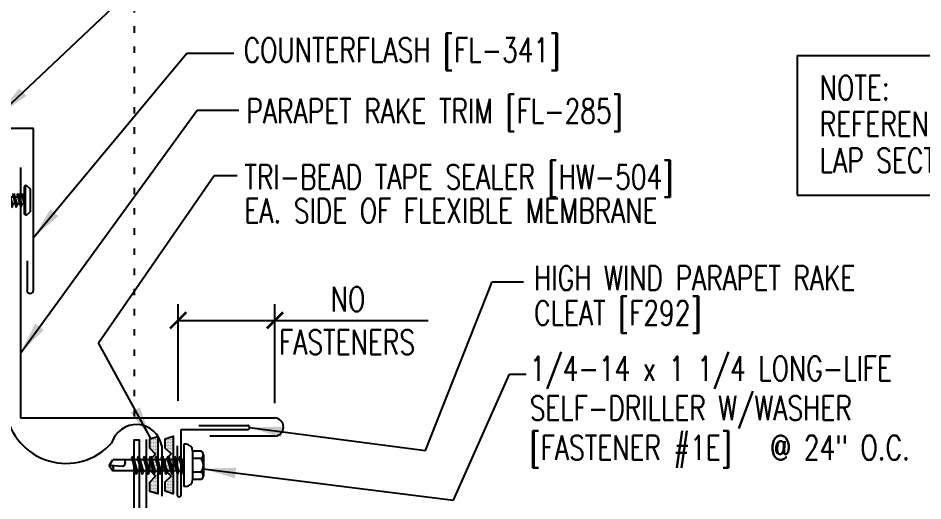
# Model space of a CAD drawing. Header units: inches. Extents: x 2.4 to 39.9, y 7.3 to 36.7.
# Drawn here: x 15.08 to 28.96, y 20.9 to 28.32 of the extents above; entities that cross this region are included whole.
import ezdxf

# ---------------------------------------------------------------- set-up
doc = ezdxf.new("R2010")
doc.units = ezdxf.units.IN
doc.header["$MEASUREMENT"] = 0
doc.linetypes.add('ACAD_ISO07W100', pattern=[3, 0, -3])
for name, color, linetype in [('FASTENER', 9, 'Continuous'), ('MEMBRANE', 7, 'Continuous'), ('PANEL', 11, 'Continuous'), ('STLA', 10, 'Continuous'), ('TAPE', 8, 'Continuous'), ('TEXT', 2, 'Continuous'), ('TRIM', 6, 'Continuous')]:
    doc.layers.add(name, color=color, linetype=linetype)
doc.styles.add('TEXT1', font='ROMANS.shx', dxfattribs={"width": 0.75, "height": 0.375})
doc.dimstyles.new('DETAIL$7', dxfattribs={"dimscale": 4, "dimtxt": 0.375, "dimasz": 0.125, "dimexe": 0.0625, "dimexo": 0.125, "dimgap": 0.0625, "dimtad": 1, "dimdec": 4, "dimzin": 3, "dimdsep": 46, "dimlunit": 4, "dimtxsty": 'TEXT1', "dimblk": 'ARCHTICK', "dimcen": 0.0625, "dimclrd": 7, "dimclre": 7, "dimclrt": 2, "dimadec": 0, "dimazin": 0, "dimtfac": 0.59375, "dimtdec": 4, "dimtmove": 2, "dimatfit": 3, "dimfxl": 0, "dimfrac": 2, "dimtolj": 1, "dimtzin": 3, "dimarcsym": 0})

# ---------------------------------------------------------------- blocks, each defined once
blk = doc.blocks.new('*X2')
at = {"color": 0}
for p, q in [((-0.422, 0.141), (-0.422, 0.141)), ((-0.398, 0.141), (-0.398, 0.141)), ((-0.375, 0.141), (-0.375, 0.141)), ((-0.352, 0.141), (-0.352, 0.141)), ((-0.328, 0.141), (-0.328, 0.141)), ((-0.305, 0.141), (-0.305, 0.141)), ((-0.281, 0.141), (-0.281, 0.141)), ((-0.258, 0.141), (-0.258, 0.141)), ((-0.234, 0.141), (-0.234, 0.141)), ((-0.211, 0.141), (-0.211, 0.141)), ((-0.188, 0.141), (-0.188, 0.141)), ((-0.164, 0.141), (-0.164, 0.141)), ((-0.141, 0.141), (-0.141, 0.141)), ((-0.117, 0.141), (-0.117, 0.141)), ((-0.094, 0.141), (-0.094, 0.141)), ((-0.07, 0.141), (-0.07, 0.141)), ((-0.047, 0.141), (-0.047, 0.141)), ((-0.023, 0.141), (-0.023, 0.141)), ((0, 0.141), (0, 0.141)), ((0.023, 0.141), (0.023, 0.141)), ((0.047, 0.141), (0.047, 0.141)), ((0.07, 0.141), (0.07, 0.141)), ((0.094, 0.141), (0.094, 0.141)), ((0.117, 0.141), (0.117, 0.141)), ((0.141, 0.141), (0.141, 0.141)), ((0.164, 0.141), (0.164, 0.141)), ((0.188, 0.141), (0.188, 0.141)), ((0.211, 0.141), (0.211, 0.141)), ((0.234, 0.141), (0.234, 0.141)), ((0.258, 0.141), (0.258, 0.141)), ((0.281, 0.141), (0.281, 0.141)), ((0.305, 0.141), (0.305, 0.141)), ((0.328, 0.141), (0.328, 0.141)), ((0.352, 0.141), (0.352, 0.141)), ((0.375, 0.141), (0.375, 0.141)), ((0.398, 0.141), (0.398, 0.141)), ((0.422, 0.141), (0.422, 0.141)), ((-0.434, 0.135), (-0.434, 0.135)), ((-0.434, 0.123), (-0.434, 0.123)), ((-0.422, 0.129), (-0.422, 0.129)), ((-0.422, 0.117), (-0.422, 0.117)), ((-0.422, 0.105), (-0.422, 0.105)), ((-0.422, 0.094), (-0.422, 0.094)), ((-0.422, 0.082), (-0.422, 0.082)), ((-0.41, 0.135), (-0.41, 0.135)), ((-0.41, 0.123), (-0.41, 0.123)), ((-0.41, 0.111), (-0.41, 0.111)), ((-0.41, 0.1), (-0.41, 0.1)), ((-0.41, 0.088), (-0.41, 0.088)), ((-0.41, 0.076), (-0.41, 0.076)), ((-0.41, 0.064), (-0.41, 0.064)), ((-0.41, 0.053), (-0.41, 0.053)), ((-0.41, 0.041), (-0.41, 0.041)), ((-0.398, 0.129), (-0.398, 0.129)), ((-0.398, 0.117), (-0.398, 0.117)), ((-0.398, 0.105), (-0.398, 0.105)), ((-0.398, 0.094), (-0.398, 0.094)), ((-0.398, 0.082), (-0.398, 0.082)), ((-0.398, 0.07), (-0.398, 0.07)), ((-0.398, 0.059), (-0.398, 0.059)), ((-0.398, 0.047), (-0.398, 0.047)), ((-0.398, 0.035), (-0.398, 0.035)), ((-0.398, 0.023), (-0.398, 0.023)), ((-0.387, 0.135), (-0.387, 0.135)), ((-0.387, 0.123), (-0.387, 0.123)), ((-0.387, 0.111), (-0.387, 0.111)), ((-0.387, 0.1), (-0.387, 0.1)), ((-0.387, 0.088), (-0.387, 0.088)), ((-0.387, 0.076), (-0.387, 0.076)), ((-0.387, 0.064), (-0.387, 0.064)), ((-0.387, 0.053), (-0.387, 0.053)), ((-0.387, 0.041), (-0.387, 0.041)), ((-0.387, 0.029), (-0.387, 0.029)), ((-0.375, 0.129), (-0.375, 0.129)), ((-0.375, 0.117), (-0.375, 0.117)), ((-0.375, 0.105), (-0.375, 0.105)), ((-0.375, 0.094), (-0.375, 0.094)), ((-0.375, 0.082), (-0.375, 0.082)), ((-0.375, 0.07), (-0.375, 0.07)), ((-0.375, 0.059), (-0.375, 0.059)), ((-0.375, 0.047), (-0.375, 0.047)), ((-0.375, 0.035), (-0.375, 0.035)), ((-0.375, 0.023), (-0.375, 0.023)), ((-0.363, 0.135), (-0.363, 0.135)), ((-0.363, 0.123), (-0.363, 0.123)), ((-0.363, 0.111), (-0.363, 0.111)), ((-0.363, 0.1), (-0.363, 0.1)), ((-0.363, 0.088), (-0.363, 0.088)), ((-0.363, 0.076), (-0.363, 0.076)), ((-0.363, 0.064), (-0.363, 0.064)), ((-0.363, 0.053), (-0.363, 0.053)), ((-0.363, 0.041), (-0.363, 0.041)), ((-0.363, 0.029), (-0.363, 0.029)), ((-0.352, 0.129), (-0.352, 0.129)), ((-0.352, 0.117), (-0.352, 0.117)), ((-0.352, 0.105), (-0.352, 0.105)), ((-0.352, 0.094), (-0.352, 0.094)), ((-0.352, 0.082), (-0.352, 0.082)), ((-0.352, 0.07), (-0.352, 0.07)), ((-0.352, 0.059), (-0.352, 0.059)), ((-0.352, 0.047), (-0.352, 0.047)), ((-0.352, 0.035), (-0.352, 0.035)), ((-0.352, 0.023), (-0.352, 0.023)), ((-0.34, 0.135), (-0.34, 0.135)), ((-0.34, 0.123), (-0.34, 0.123)), ((-0.34, 0.111), (-0.34, 0.111)), ((-0.34, 0.1), (-0.34, 0.1)), ((-0.34, 0.088), (-0.34, 0.088)), ((-0.34, 0.076), (-0.34, 0.076)), ((-0.34, 0.064), (-0.34, 0.064)), ((-0.34, 0.053), (-0.34, 0.053)), ((-0.34, 0.041), (-0.34, 0.041)), ((-0.34, 0.029), (-0.34, 0.029)), ((-0.328, 0.129), (-0.328, 0.129)), ((-0.328, 0.117), (-0.328, 0.117)), ((-0.328, 0.105), (-0.328, 0.105)), ((-0.328, 0.094), (-0.328, 0.094)), ((-0.328, 0.082), (-0.328, 0.082)), ((-0.328, 0.07), (-0.328, 0.07)), ((-0.328, 0.059), (-0.328, 0.059)), ((-0.328, 0.047), (-0.328, 0.047)), ((-0.328, 0.035), (-0.328, 0.035)), ((-0.328, 0.023), (-0.328, 0.023)), ((-0.316, 0.135), (-0.316, 0.135)), ((-0.316, 0.123), (-0.316, 0.123)), ((-0.316, 0.111), (-0.316, 0.111)), ((-0.316, 0.1), (-0.316, 0.1)), ((-0.316, 0.088), (-0.316, 0.088)), ((-0.316, 0.076), (-0.316, 0.076)), ((-0.316, 0.064), (-0.316, 0.064)), ((-0.316, 0.053), (-0.316, 0.053)), ((-0.316, 0.041), (-0.316, 0.041)), ((-0.316, 0.029), (-0.316, 0.029)), ((-0.305, 0.129), (-0.305, 0.129)), ((-0.305, 0.117), (-0.305, 0.117)), ((-0.305, 0.105), (-0.305, 0.105)), ((-0.305, 0.094), (-0.305, 0.094)), ((-0.305, 0.082), (-0.305, 0.082)), ((-0.305, 0.07), (-0.305, 0.07)), ((-0.305, 0.059), (-0.305, 0.059)), ((-0.305, 0.047), (-0.305, 0.047)), ((-0.305, 0.035), (-0.305, 0.035)), ((-0.305, 0.023), (-0.305, 0.023)), ((-0.293, 0.135), (-0.293, 0.135)), ((-0.293, 0.123), (-0.293, 0.123)), ((-0.293, 0.111), (-0.293, 0.111)), ((-0.293, 0.1), (-0.293, 0.1)), ((-0.293, 0.088), (-0.293, 0.088)), ((-0.293, 0.076), (-0.293, 0.076)), ((-0.293, 0.064), (-0.293, 0.064)), ((-0.293, 0.053), (-0.293, 0.053)), ((-0.293, 0.041), (-0.293, 0.041)), ((-0.293, 0.029), (-0.293, 0.029)), ((-0.281, 0.129), (-0.281, 0.129)), ((-0.281, 0.117), (-0.281, 0.117)), ((-0.281, 0.105), (-0.281, 0.105)), ((-0.281, 0.094), (-0.281, 0.094)), ((-0.281, 0.082), (-0.281, 0.082)), ((-0.281, 0.07), (-0.281, 0.07)), ((-0.281, 0.059), (-0.281, 0.059)), ((-0.281, 0.047), (-0.281, 0.047)), ((-0.281, 0.035), (-0.281, 0.035)), ((-0.281, 0.023), (-0.281, 0.023)), ((-0.27, 0.135), (-0.27, 0.135)), ((-0.27, 0.123), (-0.27, 0.123)), ((-0.27, 0.111), (-0.27, 0.111)), ((-0.27, 0.1), (-0.27, 0.1)), ((-0.27, 0.088), (-0.27, 0.088)), ((-0.27, 0.076), (-0.27, 0.076)), ((-0.27, 0.064), (-0.27, 0.064)), ((-0.27, 0.053), (-0.27, 0.053)), ((-0.27, 0.041), (-0.27, 0.041)), ((-0.27, 0.029), (-0.27, 0.029)), ((-0.258, 0.129), (-0.258, 0.129)), ((-0.258, 0.117), (-0.258, 0.117)), ((-0.258, 0.105), (-0.258, 0.105)), ((-0.258, 0.094), (-0.258, 0.094)), ((-0.258, 0.082), (-0.258, 0.082)), ((-0.258, 0.07), (-0.258, 0.07)), ((-0.258, 0.059), (-0.258, 0.059)), ((-0.258, 0.047), (-0.258, 0.047)), ((-0.258, 0.035), (-0.258, 0.035)), ((-0.258, 0.023), (-0.258, 0.023)), ((-0.246, 0.135), (-0.246, 0.135)), ((-0.246, 0.123), (-0.246, 0.123)), ((-0.246, 0.111), (-0.246, 0.111)), ((-0.246, 0.1), (-0.246, 0.1)), ((-0.246, 0.088), (-0.246, 0.088)), ((-0.246, 0.076), (-0.246, 0.076)), ((-0.246, 0.064), (-0.246, 0.064)), ((-0.246, 0.053), (-0.246, 0.053)), ((-0.246, 0.041), (-0.246, 0.041)), ((-0.234, 0.129), (-0.234, 0.129)), ((-0.234, 0.117), (-0.234, 0.117)), ((-0.234, 0.105), (-0.234, 0.105)), ((-0.234, 0.094), (-0.234, 0.094)), ((-0.234, 0.082), (-0.234, 0.082)), ((-0.234, 0.07), (-0.234, 0.07)), ((-0.234, 0.059), (-0.234, 0.059)), ((-0.234, 0.047), (-0.234, 0.047)), ((-0.223, 0.135), (-0.223, 0.135)), ((-0.223, 0.123), (-0.223, 0.123)), ((-0.223, 0.111), (-0.223, 0.111)), ((-0.223, 0.1), (-0.223, 0.1)), ((-0.223, 0.088), (-0.223, 0.088)), ((-0.223, 0.076), (-0.223, 0.076)), ((-0.223, 0.064), (-0.223, 0.064)), ((-0.211, 0.129), (-0.211, 0.129)), ((-0.211, 0.117), (-0.211, 0.117)), ((-0.211, 0.105), (-0.211, 0.105)), ((-0.211, 0.094), (-0.211, 0.094)), ((-0.211, 0.082), (-0.211, 0.082)), ((-0.211, 0.07), (-0.211, 0.07)), ((-0.199, 0.135), (-0.199, 0.135)), ((-0.199, 0.123), (-0.199, 0.123)), ((-0.199, 0.111), (-0.199, 0.111)), ((-0.199, 0.1), (-0.199, 0.1)), ((-0.199, 0.088), (-0.199, 0.088)), ((-0.188, 0.129), (-0.188, 0.129)), ((-0.188, 0.117), (-0.188, 0.117)), ((-0.188, 0.105), (-0.188, 0.105)), ((-0.188, 0.094), (-0.188, 0.094)), ((-0.176, 0.135), (-0.176, 0.135)), ((-0.176, 0.123), (-0.176, 0.123)), ((-0.176, 0.111), (-0.176, 0.111)), ((-0.164, 0.129), (-0.164, 0.129)), ((-0.164, 0.117), (-0.164, 0.117)), ((-0.164, 0.105), (-0.164, 0.105)), ((-0.152, 0.135), (-0.152, 0.135)), ((-0.152, 0.123), (-0.152, 0.123)), ((-0.152, 0.111), (-0.152, 0.111)), ((-0.152, 0.1), (-0.152, 0.1)), ((-0.141, 0.129), (-0.141, 0.129)), ((-0.141, 0.117), (-0.141, 0.117)), ((-0.141, 0.105), (-0.141, 0.105)), ((-0.141, 0.094), (-0.141, 0.094)), ((-0.141, 0.082), (-0.141, 0.082)), ((-0.129, 0.135), (-0.129, 0.135)), ((-0.129, 0.123), (-0.129, 0.123)), ((-0.129, 0.111), (-0.129, 0.111)), ((-0.129, 0.1), (-0.129, 0.1)), ((-0.129, 0.088), (-0.129, 0.088)), ((-0.129, 0.076), (-0.129, 0.076)), ((-0.117, 0.129), (-0.117, 0.129)), ((-0.117, 0.117), (-0.117, 0.117)), ((-0.117, 0.105), (-0.117, 0.105)), ((-0.117, 0.094), (-0.117, 0.094)), ((-0.117, 0.082), (-0.117, 0.082)), ((-0.117, 0.07), (-0.117, 0.07)), ((-0.117, 0.059), (-0.117, 0.059)), ((-0.105, 0.135), (-0.105, 0.135)), ((-0.105, 0.123), (-0.105, 0.123)), ((-0.105, 0.111), (-0.105, 0.111)), ((-0.105, 0.1), (-0.105, 0.1)), ((-0.105, 0.088), (-0.105, 0.088)), ((-0.105, 0.076), (-0.105, 0.076)), ((-0.105, 0.064), (-0.105, 0.064)), ((-0.105, 0.053), (-0.105, 0.053)), ((-0.094, 0.129), (-0.094, 0.129)), ((-0.094, 0.117), (-0.094, 0.117)), ((-0.094, 0.105), (-0.094, 0.105)), ((-0.094, 0.094), (-0.094, 0.094)), ((-0.094, 0.082), (-0.094, 0.082)), ((-0.094, 0.07), (-0.094, 0.07)), ((-0.094, 0.059), (-0.094, 0.059)), ((-0.094, 0.047), (-0.094, 0.047)), ((-0.094, 0.035), (-0.094, 0.035)), ((-0.082, 0.135), (-0.082, 0.135)), ((-0.082, 0.123), (-0.082, 0.123)), ((-0.082, 0.111), (-0.082, 0.111)), ((-0.082, 0.1), (-0.082, 0.1)), ((-0.082, 0.088), (-0.082, 0.088)), ((-0.082, 0.076), (-0.082, 0.076)), ((-0.082, 0.064), (-0.082, 0.064)), ((-0.082, 0.053), (-0.082, 0.053)), ((-0.082, 0.041), (-0.082, 0.041)), ((-0.082, 0.029), (-0.082, 0.029)), ((-0.07, 0.129), (-0.07, 0.129)), ((-0.07, 0.117), (-0.07, 0.117)), ((-0.07, 0.105), (-0.07, 0.105)), ((-0.07, 0.094), (-0.07, 0.094)), ((-0.07, 0.082), (-0.07, 0.082)), ((-0.07, 0.07), (-0.07, 0.07)), ((-0.07, 0.059), (-0.07, 0.059)), ((-0.07, 0.047), (-0.07, 0.047)), ((-0.07, 0.035), (-0.07, 0.035)), ((-0.07, 0.023), (-0.07, 0.023)), ((-0.059, 0.135), (-0.059, 0.135)), ((-0.059, 0.123), (-0.059, 0.123)), ((-0.059, 0.111), (-0.059, 0.111)), ((-0.059, 0.1), (-0.059, 0.1)), ((-0.059, 0.088), (-0.059, 0.088)), ((-0.059, 0.076), (-0.059, 0.076)), ((-0.059, 0.064), (-0.059, 0.064)), ((-0.059, 0.053), (-0.059, 0.053)), ((-0.059, 0.041), (-0.059, 0.041)), ((-0.059, 0.029), (-0.059, 0.029)), ((-0.047, 0.129), (-0.047, 0.129)), ((-0.047, 0.117), (-0.047, 0.117)), ((-0.047, 0.105), (-0.047, 0.105)), ((-0.047, 0.094), (-0.047, 0.094)), ((-0.047, 0.082), (-0.047, 0.082)), ((-0.047, 0.07), (-0.047, 0.07)), ((-0.047, 0.059), (-0.047, 0.059)), ((-0.047, 0.047), (-0.047, 0.047)), ((-0.047, 0.035), (-0.047, 0.035)), ((-0.047, 0.023), (-0.047, 0.023)), ((-0.035, 0.135), (-0.035, 0.135)), ((-0.035, 0.123), (-0.035, 0.123)), ((-0.035, 0.111), (-0.035, 0.111)), ((-0.035, 0.1), (-0.035, 0.1)), ((-0.035, 0.088), (-0.035, 0.088)), ((-0.035, 0.076), (-0.035, 0.076)), ((-0.035, 0.064), (-0.035, 0.064)), ((-0.035, 0.053), (-0.035, 0.053)), ((-0.035, 0.041), (-0.035, 0.041)), ((-0.035, 0.029), (-0.035, 0.029)), ((-0.023, 0.129), (-0.023, 0.129)), ((-0.023, 0.117), (-0.023, 0.117)), ((-0.023, 0.105), (-0.023, 0.105)), ((-0.023, 0.094), (-0.023, 0.094)), ((-0.023, 0.082), (-0.023, 0.082)), ((-0.023, 0.07), (-0.023, 0.07)), ((-0.023, 0.059), (-0.023, 0.059)), ((-0.023, 0.047), (-0.023, 0.047)), ((-0.023, 0.035), (-0.023, 0.035)), ((-0.023, 0.023), (-0.023, 0.023)), ((-0.012, 0.135), (-0.012, 0.135)), ((-0.012, 0.123), (-0.012, 0.123)), ((-0.012, 0.111), (-0.012, 0.111)), ((-0.012, 0.1), (-0.012, 0.1)), ((-0.012, 0.088), (-0.012, 0.088)), ((-0.012, 0.076), (-0.012, 0.076)), ((-0.012, 0.064), (-0.012, 0.064)), ((-0.012, 0.053), (-0.012, 0.053)), ((-0.012, 0.041), (-0.012, 0.041)), ((-0.012, 0.029), (-0.012, 0.029)), ((0, 0.129), (0, 0.129)), ((0, 0.117), (0, 0.117)), ((0, 0.105), (0, 0.105)), ((0, 0.094), (0, 0.094)), ((0, 0.082), (0, 0.082)), ((0, 0.07), (0, 0.07)), ((0, 0.059), (0, 0.059)), ((0, 0.047), (0, 0.047)), ((0, 0.035), (0, 0.035)), ((0, 0.023), (0, 0.023)), ((0.012, 0.135), (0.012, 0.135)), ((0.012, 0.123), (0.012, 0.123)), ((0.012, 0.111), (0.012, 0.111)), ((0.012, 0.1), (0.012, 0.1)), ((0.012, 0.088), (0.012, 0.088)), ((0.012, 0.076), (0.012, 0.076)), ((0.012, 0.064), (0.012, 0.064)), ((0.012, 0.053), (0.012, 0.053)), ((0.012, 0.041), (0.012, 0.041)), ((0.012, 0.029), (0.012, 0.029)), ((0.023, 0.129), (0.023, 0.129)), ((0.023, 0.117), (0.023, 0.117)), ((0.023, 0.105), (0.023, 0.105)), ((0.023, 0.094), (0.023, 0.094)), ((0.023, 0.082), (0.023, 0.082)), ((0.023, 0.07), (0.023, 0.07)), ((0.023, 0.059), (0.023, 0.059)), ((0.023, 0.047), (0.023, 0.047)), ((0.023, 0.035), (0.023, 0.035)), ((0.023, 0.023), (0.023, 0.023)), ((0.035, 0.135), (0.035, 0.135)), ((0.035, 0.123), (0.035, 0.123)), ((0.035, 0.111), (0.035, 0.111)), ((0.035, 0.1), (0.035, 0.1)), ((0.035, 0.088), (0.035, 0.088)), ((0.035, 0.076), (0.035, 0.076)), ((0.035, 0.064), (0.035, 0.064)), ((0.035, 0.053), (0.035, 0.053)), ((0.035, 0.041), (0.035, 0.041)), ((0.035, 0.029), (0.035, 0.029)), ((0.047, 0.129), (0.047, 0.129)), ((0.047, 0.117), (0.047, 0.117)), ((0.047, 0.105), (0.047, 0.105)), ((0.047, 0.094), (0.047, 0.094)), ((0.047, 0.082), (0.047, 0.082)), ((0.047, 0.07), (0.047, 0.07)), ((0.047, 0.059), (0.047, 0.059)), ((0.047, 0.047), (0.047, 0.047)), ((0.047, 0.035), (0.047, 0.035)), ((0.047, 0.023), (0.047, 0.023)), ((0.059, 0.135), (0.059, 0.135)), ((0.059, 0.123), (0.059, 0.123)), ((0.059, 0.111), (0.059, 0.111)), ((0.059, 0.1), (0.059, 0.1)), ((0.059, 0.088), (0.059, 0.088)), ((0.059, 0.076), (0.059, 0.076)), ((0.059, 0.064), (0.059, 0.064)), ((0.059, 0.053), (0.059, 0.053)), ((0.059, 0.041), (0.059, 0.041)), ((0.059, 0.029), (0.059, 0.029)), ((0.07, 0.129), (0.07, 0.129)), ((0.07, 0.117), (0.07, 0.117)), ((0.07, 0.105), (0.07, 0.105)), ((0.07, 0.094), (0.07, 0.094)), ((0.07, 0.082), (0.07, 0.082)), ((0.07, 0.07), (0.07, 0.07)), ((0.07, 0.059), (0.07, 0.059)), ((0.07, 0.047), (0.07, 0.047)), ((0.07, 0.035), (0.07, 0.035)), ((0.07, 0.023), (0.07, 0.023)), ((0.082, 0.135), (0.082, 0.135)), ((0.082, 0.123), (0.082, 0.123)), ((0.082, 0.111), (0.082, 0.111)), ((0.082, 0.1), (0.082, 0.1)), ((0.082, 0.088), (0.082, 0.088)), ((0.082, 0.076), (0.082, 0.076)), ((0.082, 0.064), (0.082, 0.064)), ((0.082, 0.053), (0.082, 0.053)), ((0.082, 0.041), (0.082, 0.041)), ((0.082, 0.029), (0.082, 0.029)), ((0.094, 0.129), (0.094, 0.129)), ((0.094, 0.117), (0.094, 0.117)), ((0.094, 0.105), (0.094, 0.105)), ((0.094, 0.094), (0.094, 0.094)), ((0.094, 0.082), (0.094, 0.082)), ((0.094, 0.07), (0.094, 0.07)), ((0.094, 0.059), (0.094, 0.059)), ((0.094, 0.047), (0.094, 0.047)), ((0.094, 0.035), (0.094, 0.035)), ((0.105, 0.135), (0.105, 0.135)), ((0.105, 0.123), (0.105, 0.123)), ((0.105, 0.111), (0.105, 0.111)), ((0.105, 0.1), (0.105, 0.1)), ((0.105, 0.088), (0.105, 0.088)), ((0.105, 0.076), (0.105, 0.076)), ((0.105, 0.064), (0.105, 0.064)), ((0.105, 0.053), (0.105, 0.053)), ((0.117, 0.129), (0.117, 0.129)), ((0.117, 0.117), (0.117, 0.117)), ((0.117, 0.105), (0.117, 0.105)), ((0.117, 0.094), (0.117, 0.094)), ((0.117, 0.082), (0.117, 0.082)), ((0.117, 0.07), (0.117, 0.07)), ((0.117, 0.059), (0.117, 0.059)), ((0.129, 0.135), (0.129, 0.135)), ((0.129, 0.123), (0.129, 0.123)), ((0.129, 0.111), (0.129, 0.111)), ((0.129, 0.1), (0.129, 0.1)), ((0.129, 0.088), (0.129, 0.088)), ((0.129, 0.076), (0.129, 0.076)), ((0.141, 0.129), (0.141, 0.129)), ((0.141, 0.117), (0.141, 0.117)), ((0.141, 0.105), (0.141, 0.105)), ((0.141, 0.094), (0.141, 0.094)), ((0.141, 0.082), (0.141, 0.082)), ((0.152, 0.135), (0.152, 0.135)), ((0.152, 0.123), (0.152, 0.123)), ((0.152, 0.111), (0.152, 0.111)), ((0.152, 0.1), (0.152, 0.1)), ((0.164, 0.129), (0.164, 0.129)), ((0.164, 0.117), (0.164, 0.117)), ((0.164, 0.105), (0.164, 0.105)), ((0.176, 0.135), (0.176, 0.135)), ((0.176, 0.123), (0.176, 0.123)), ((0.176, 0.111), (0.176, 0.111)), ((0.188, 0.129), (0.188, 0.129)), ((0.188, 0.117), (0.188, 0.117)), ((0.188, 0.105), (0.188, 0.105)), ((0.188, 0.094), (0.188, 0.094)), ((0.199, 0.135), (0.199, 0.135)), ((0.199, 0.123), (0.199, 0.123)), ((0.199, 0.111), (0.199, 0.111)), ((0.199, 0.1), (0.199, 0.1)), ((0.199, 0.088), (0.199, 0.088)), ((0.211, 0.129), (0.211, 0.129)), ((0.211, 0.117), (0.211, 0.117)), ((0.211, 0.105), (0.211, 0.105)), ((0.211, 0.094), (0.211, 0.094)), ((0.211, 0.082), (0.211, 0.082)), ((0.211, 0.07), (0.211, 0.07)), ((0.223, 0.135), (0.223, 0.135)), ((0.223, 0.123), (0.223, 0.123)), ((0.223, 0.111), (0.223, 0.111)), ((0.223, 0.1), (0.223, 0.1)), ((0.223, 0.088), (0.223, 0.088)), ((0.223, 0.076), (0.223, 0.076)), ((0.223, 0.064), (0.223, 0.064)), ((0.234, 0.129), (0.234, 0.129)), ((0.234, 0.117), (0.234, 0.117)), ((0.234, 0.105), (0.234, 0.105)), ((0.234, 0.094), (0.234, 0.094)), ((0.234, 0.082), (0.234, 0.082)), ((0.234, 0.07), (0.234, 0.07)), ((0.234, 0.059), (0.234, 0.059)), ((0.234, 0.047), (0.234, 0.047)), ((0.246, 0.135), (0.246, 0.135)), ((0.246, 0.123), (0.246, 0.123)), ((0.246, 0.111), (0.246, 0.111)), ((0.246, 0.1), (0.246, 0.1)), ((0.246, 0.088), (0.246, 0.088)), ((0.246, 0.076), (0.246, 0.076)), ((0.246, 0.064), (0.246, 0.064)), ((0.246, 0.053), (0.246, 0.053)), ((0.246, 0.041), (0.246, 0.041)), ((0.258, 0.129), (0.258, 0.129)), ((0.258, 0.117), (0.258, 0.117)), ((0.258, 0.105), (0.258, 0.105)), ((0.258, 0.094), (0.258, 0.094)), ((0.258, 0.082), (0.258, 0.082)), ((0.258, 0.07), (0.258, 0.07)), ((0.258, 0.059), (0.258, 0.059)), ((0.258, 0.047), (0.258, 0.047)), ((0.258, 0.035), (0.258, 0.035)), ((0.258, 0.023), (0.258, 0.023)), ((0.27, 0.135), (0.27, 0.135)), ((0.27, 0.123), (0.27, 0.123)), ((0.27, 0.111), (0.27, 0.111)), ((0.27, 0.1), (0.27, 0.1)), ((0.27, 0.088), (0.27, 0.088)), ((0.27, 0.076), (0.27, 0.076)), ((0.27, 0.064), (0.27, 0.064)), ((0.27, 0.053), (0.27, 0.053)), ((0.27, 0.041), (0.27, 0.041)), ((0.27, 0.029), (0.27, 0.029)), ((0.281, 0.129), (0.281, 0.129)), ((0.281, 0.117), (0.281, 0.117)), ((0.281, 0.105), (0.281, 0.105)), ((0.281, 0.094), (0.281, 0.094)), ((0.281, 0.082), (0.281, 0.082)), ((0.281, 0.07), (0.281, 0.07)), ((0.281, 0.059), (0.281, 0.059)), ((0.281, 0.047), (0.281, 0.047)), ((0.281, 0.035), (0.281, 0.035)), ((0.281, 0.023), (0.281, 0.023)), ((0.293, 0.135), (0.293, 0.135)), ((0.293, 0.123), (0.293, 0.123)), ((0.293, 0.111), (0.293, 0.111)), ((0.293, 0.1), (0.293, 0.1)), ((0.293, 0.088), (0.293, 0.088)), ((0.293, 0.076), (0.293, 0.076)), ((0.293, 0.064), (0.293, 0.064)), ((0.293, 0.053), (0.293, 0.053)), ((0.293, 0.041), (0.293, 0.041)), ((0.293, 0.029), (0.293, 0.029)), ((0.305, 0.129), (0.305, 0.129)), ((0.305, 0.117), (0.305, 0.117)), ((0.305, 0.105), (0.305, 0.105)), ((0.305, 0.094), (0.305, 0.094)), ((0.305, 0.082), (0.305, 0.082)), ((0.305, 0.07), (0.305, 0.07)), ((0.305, 0.059), (0.305, 0.059)), ((0.305, 0.047), (0.305, 0.047)), ((0.305, 0.035), (0.305, 0.035)), ((0.305, 0.023), (0.305, 0.023)), ((0.316, 0.135), (0.316, 0.135)), ((0.316, 0.123), (0.316, 0.123)), ((0.316, 0.111), (0.316, 0.111)), ((0.316, 0.1), (0.316, 0.1)), ((0.316, 0.088), (0.316, 0.088)), ((0.316, 0.076), (0.316, 0.076)), ((0.316, 0.064), (0.316, 0.064)), ((0.316, 0.053), (0.316, 0.053)), ((0.316, 0.041), (0.316, 0.041)), ((0.316, 0.029), (0.316, 0.029)), ((0.328, 0.129), (0.328, 0.129)), ((0.328, 0.117), (0.328, 0.117)), ((0.328, 0.105), (0.328, 0.105)), ((0.328, 0.094), (0.328, 0.094)), ((0.328, 0.082), (0.328, 0.082)), ((0.328, 0.07), (0.328, 0.07)), ((0.328, 0.059), (0.328, 0.059)), ((0.328, 0.047), (0.328, 0.047)), ((0.328, 0.035), (0.328, 0.035)), ((0.328, 0.023), (0.328, 0.023)), ((0.34, 0.135), (0.34, 0.135)), ((0.34, 0.123), (0.34, 0.123)), ((0.34, 0.111), (0.34, 0.111)), ((0.34, 0.1), (0.34, 0.1)), ((0.34, 0.088), (0.34, 0.088)), ((0.34, 0.076), (0.34, 0.076)), ((0.34, 0.064), (0.34, 0.064)), ((0.34, 0.053), (0.34, 0.053)), ((0.34, 0.041), (0.34, 0.041)), ((0.34, 0.029), (0.34, 0.029)), ((0.352, 0.129), (0.352, 0.129)), ((0.352, 0.117), (0.352, 0.117)), ((0.352, 0.105), (0.352, 0.105)), ((0.352, 0.094), (0.352, 0.094)), ((0.352, 0.082), (0.352, 0.082)), ((0.352, 0.07), (0.352, 0.07)), ((0.352, 0.059), (0.352, 0.059)), ((0.352, 0.047), (0.352, 0.047)), ((0.352, 0.035), (0.352, 0.035)), ((0.352, 0.023), (0.352, 0.023)), ((0.363, 0.135), (0.363, 0.135)), ((0.363, 0.123), (0.363, 0.123)), ((0.363, 0.111), (0.363, 0.111)), ((0.363, 0.1), (0.363, 0.1)), ((0.363, 0.088), (0.363, 0.088)), ((0.363, 0.076), (0.363, 0.076)), ((0.363, 0.064), (0.363, 0.064)), ((0.363, 0.053), (0.363, 0.053)), ((0.363, 0.041), (0.363, 0.041)), ((0.363, 0.029), (0.363, 0.029)), ((0.375, 0.129), (0.375, 0.129)), ((0.375, 0.117), (0.375, 0.117)), ((0.375, 0.105), (0.375, 0.105)), ((0.375, 0.094), (0.375, 0.094)), ((0.375, 0.082), (0.375, 0.082)), ((0.375, 0.07), (0.375, 0.07)), ((0.375, 0.059), (0.375, 0.059)), ((0.375, 0.047), (0.375, 0.047)), ((0.375, 0.035), (0.375, 0.035)), ((0.375, 0.023), (0.375, 0.023)), ((0.387, 0.135), (0.387, 0.135)), ((0.387, 0.123), (0.387, 0.123)), ((0.387, 0.111), (0.387, 0.111)), ((0.387, 0.1), (0.387, 0.1)), ((0.387, 0.088), (0.387, 0.088)), ((0.387, 0.076), (0.387, 0.076)), ((0.387, 0.064), (0.387, 0.064)), ((0.387, 0.053), (0.387, 0.053)), ((0.387, 0.041), (0.387, 0.041)), ((0.387, 0.029), (0.387, 0.029)), ((0.398, 0.129), (0.398, 0.129)), ((0.398, 0.117), (0.398, 0.117)), ((0.398, 0.105), (0.398, 0.105)), ((0.398, 0.094), (0.398, 0.094)), ((0.398, 0.082), (0.398, 0.082)), ((0.398, 0.07), (0.398, 0.07)), ((0.398, 0.059), (0.398, 0.059)), ((0.398, 0.047), (0.398, 0.047)), ((0.398, 0.035), (0.398, 0.035)), ((0.398, 0.023), (0.398, 0.023)), ((0.41, 0.135), (0.41, 0.135)), ((0.41, 0.123), (0.41, 0.123)), ((0.41, 0.111), (0.41, 0.111)), ((0.41, 0.1), (0.41, 0.1)), ((0.41, 0.088), (0.41, 0.088)), ((0.41, 0.076), (0.41, 0.076)), ((0.41, 0.064), (0.41, 0.064)), ((0.41, 0.053), (0.41, 0.053)), ((0.41, 0.041), (0.41, 0.041)), ((0.422, 0.129), (0.422, 0.129)), ((0.422, 0.117), (0.422, 0.117)), ((0.422, 0.105), (0.422, 0.105)), ((0.422, 0.094), (0.422, 0.094)), ((0.422, 0.082), (0.422, 0.082)), ((0.434, 0.135), (0.434, 0.135)), ((0.434, 0.123), (0.434, 0.123))]:
    blk.add_line(p, q, dxfattribs=at)
blk = doc.blocks.new('MB_DBTAP')
at = {"layer": 'TAPE', "color": 9}
blk.add_lwpolyline([(-0.403, 0.018), (-0.442, 0.141), (0.442, 0.141), (0.403, 0.018), (0.26, 0.018), (0.17, 0.109), (0.079, 0.018), (0, 0.018), (-0.079, 0.018), (-0.17, 0.109), (-0.26, 0.018)], close=True, dxfattribs=at)
at = {"layer": 'TAPE', "color": 251}
blk.add_blockref('*X2', (0, 0), dxfattribs=at)
blk = doc.blocks.new('MB_DW3')
at = {"layer": 'FASTENER'}
for p, q in [((-0.215, 0.305), (-0.215, 0.171)), ((-0.161, 0.337), (0.161, 0.337)), ((-0.107, 0.305), (-0.107, 0.171)), ((0.107, 0.305), (0.107, 0.171)), ((0.215, 0.305), (0.215, 0.171)), ((-0.224, 0.171), (0.215, 0.171)), ((-0.324, 0.071), (-0.324, 0.037)), ((-0.324, 0.037), (0.324, 0.037)), ((-0.139, -0.016), (0.046, 0.037)), ((-0.104, -0.036), (0.139, 0.033)), ((-0.086, 0.037), (0.086, 0.037)), ((-0.086, 0.037), (-0.086, -0.001)), ((0.086, 0.037), (0.133, 0.037)), ((0.086, 0.018), (0.086, -0.042)), ((0.139, 0.033), (0.133, 0.037)), ((0.324, 0.071), (0.324, 0.037)), ((-0.104, -0.036), (-0.139, -0.016)), ((-0.139, -0.107), (0.104, -0.038)), ((-0.104, -0.127), (-0.139, -0.107)), ((-0.139, -0.198), (0.104, -0.128)), ((-0.104, -0.127), (0.139, -0.058)), ((-0.086, -0.031), (-0.086, -0.092)), ((-0.086, -0.122), (-0.086, -0.183)), ((0.086, -0.073), (0.086, -0.133)), ((0.139, -0.058), (0.104, -0.038)), ((0.139, -0.149), (0.104, -0.128)), ((-0.104, -0.218), (-0.139, -0.198)), ((-0.139, -0.289), (0.104, -0.219)), ((-0.104, -0.218), (0.139, -0.149)), ((-0.104, -0.309), (0.139, -0.239)), ((-0.086, -0.213), (-0.086, -0.274)), ((0.086, -0.164), (0.086, -0.224)), ((0.086, -0.255), (0.086, -0.315)), ((0.139, -0.239), (0.104, -0.219)), ((-0.104, -0.309), (-0.139, -0.289)), ((-0.139, -0.38), (0.104, -0.31)), ((-0.104, -0.4), (-0.139, -0.38)), ((-0.139, -0.47), (0.104, -0.401)), ((-0.104, -0.4), (0.139, -0.33)), ((-0.086, -0.304), (-0.086, -0.364)), ((-0.086, -0.395), (-0.086, -0.455)), ((0.086, -0.345), (0.086, -0.406)), ((0.139, -0.33), (0.104, -0.31)), ((0.139, -0.421), (0.104, -0.401)), ((-0.104, -0.491), (-0.139, -0.47)), ((-0.139, -0.561), (0.104, -0.492)), ((-0.104, -0.491), (0.139, -0.421)), ((-0.104, -0.581), (0.139, -0.512)), ((-0.086, -0.486), (-0.086, -0.546)), ((0.086, -0.436), (0.086, -0.497)), ((0.086, -0.527), (0.086, -0.588)), ((0.139, -0.512), (0.104, -0.492)), ((-0.104, -0.581), (-0.139, -0.561)), ((-0.139, -0.652), (0.104, -0.583)), ((-0.104, -0.672), (-0.139, -0.652)), ((-0.139, -0.743), (0.104, -0.674)), ((-0.104, -0.672), (0.139, -0.603)), ((-0.104, -0.763), (0.139, -0.694)), ((-0.086, -0.577), (-0.086, -0.637)), ((-0.086, -0.667), (-0.086, -0.728)), ((0.086, -0.618), (0.086, -0.679)), ((0.139, -0.603), (0.104, -0.583)), ((0.139, -0.694), (0.104, -0.674)), ((-0.104, -0.763), (-0.139, -0.743)), ((-0.086, -0.758), (-0.086, -1.05)), ((0.086, -0.709), (0.086, -1.05)), ((-0.002, -1.095), (0.014, -0.909)), ((0, -1.111), (-0.086, -1.05)), ((0, -1.111), (0.086, -1.05))]:
    blk.add_line(p, q, dxfattribs=at)
for centre, radius, start, end in [((-0.161, 0.274), 0.0628, 29.8754, 150.1246), ((0, 0.141), 0.196, 56.9974, 123.0026), ((0.161, 0.274), 0.0628, 29.8754, 150.1246), ((-0.224, 0.071), 0.1, 90, 180), ((0.224, 0.071), 0.1, 0, 90), ((-0.046, -0.921), 0.0615, 11.1445, 130.906), ((0.054, -1.097), 0.0563, 55.4585, 194.8454)]:
    blk.add_arc(centre, radius, start, end, dxfattribs=at)
blk = doc.blocks.new('df2')
at = {"layer": 'FASTENER'}
for p, q in [((-0.228, 0.073), (-0.178, 0.126)), ((-0.228, 0.073), (-0.228, 0.056)), ((-0.228, 0.056), (-0.204, 0.037)), ((0.228, 0.056), (-0.228, 0.056)), ((-0.204, 0.037), (0.204, 0.037)), ((-0.178, 0.126), (0.178, 0.126)), ((-0.107, 0.015), (-0.032, 0.037)), ((-0.08, 0), (-0.107, 0.015)), ((-0.08, 0), (0.05, 0.037)), ((-0.051, 0.037), (-0.051, 0.031)), ((-0.051, 0.008), (-0.051, -0.039)), ((0.051, 0.037), (0.051, -0.009)), ((0.228, 0.073), (0.178, 0.126)), ((0.228, 0.056), (0.204, 0.037)), ((0.228, 0.073), (0.228, 0.056)), ((-0.107, -0.055), (0.08, -0.001)), ((-0.08, -0.07), (-0.107, -0.055)), ((-0.107, -0.125), (0.08, -0.071)), ((-0.08, -0.14), (-0.107, -0.125)), ((-0.08, -0.07), (0.107, -0.017)), ((-0.08, -0.14), (0.107, -0.087)), ((-0.051, -0.062), (-0.051, -0.109)), ((-0.051, -0.132), (-0.051, -0.179)), ((0.051, -0.033), (0.051, -0.079)), ((0.051, -0.103), (0.051, -0.149)), ((0.107, -0.017), (0.08, -0.001)), ((0.107, -0.087), (0.08, -0.071)), ((-0.107, -0.195), (0.08, -0.141)), ((-0.08, -0.21), (-0.107, -0.195)), ((-0.107, -0.265), (0.08, -0.211)), ((-0.08, -0.28), (-0.107, -0.265)), ((-0.08, -0.21), (0.107, -0.157)), ((-0.08, -0.28), (0.107, -0.227)), ((-0.051, -0.202), (-0.051, -0.249)), ((-0.051, -0.272), (-0.051, -0.319)), ((0.051, -0.173), (0.051, -0.219)), ((0.051, -0.243), (0.051, -0.289)), ((0.107, -0.157), (0.08, -0.141)), ((0.107, -0.227), (0.08, -0.211)), ((-0.107, -0.335), (0.08, -0.281)), ((-0.08, -0.35), (-0.107, -0.335)), ((-0.107, -0.405), (0.08, -0.351)), ((-0.08, -0.42), (-0.107, -0.405)), ((-0.08, -0.35), (0.107, -0.297)), ((-0.08, -0.42), (0.107, -0.367)), ((-0.051, -0.342), (-0.051, -0.389)), ((-0.051, -0.412), (-0.051, -0.459)), ((0.051, -0.313), (0.051, -0.359)), ((0.051, -0.383), (0.051, -0.429)), ((0.107, -0.297), (0.08, -0.281)), ((0.107, -0.367), (0.08, -0.351)), ((-0.107, -0.475), (0.08, -0.421)), ((-0.08, -0.49), (-0.107, -0.475)), ((-0.107, -0.545), (0.08, -0.491)), ((-0.08, -0.56), (-0.107, -0.545)), ((-0.08, -0.49), (0.107, -0.437)), ((-0.08, -0.56), (0.107, -0.507)), ((-0.051, -0.482), (-0.051, -0.529)), ((-0.051, -0.552), (-0.051, -0.599)), ((0.051, -0.453), (0.051, -0.499)), ((0.051, -0.523), (0.051, -0.569)), ((0.107, -0.437), (0.08, -0.421)), ((0.107, -0.507), (0.08, -0.491)), ((-0.107, -0.615), (0.08, -0.561)), ((-0.08, -0.63), (-0.107, -0.615)), ((-0.107, -0.685), (0.08, -0.631)), ((-0.08, -0.7), (-0.107, -0.685)), ((-0.08, -0.63), (0.107, -0.577)), ((-0.08, -0.7), (0.107, -0.647)), ((-0.051, -0.622), (-0.051, -0.669)), ((-0.051, -0.692), (-0.051, -0.739)), ((0.051, -0.593), (0.051, -0.639)), ((0.051, -0.663), (0.051, -0.709)), ((0.107, -0.577), (0.08, -0.561)), ((0.107, -0.647), (0.08, -0.631)), ((-0.107, -0.755), (0.08, -0.701)), ((-0.08, -0.77), (-0.107, -0.755)), ((-0.107, -0.825), (0.08, -0.771)), ((-0.08, -0.84), (-0.107, -0.825)), ((-0.08, -0.77), (0.107, -0.717)), ((-0.08, -0.84), (0.107, -0.787)), ((-0.051, -0.762), (-0.051, -0.809)), ((-0.051, -0.832), (-0.051, -0.879)), ((0.051, -0.733), (0.051, -0.779)), ((0.051, -0.803), (0.051, -0.849)), ((0.107, -0.717), (0.08, -0.701)), ((0.107, -0.787), (0.08, -0.771)), ((-0.107, -0.895), (0.08, -0.841)), ((-0.08, -0.91), (-0.107, -0.895)), ((-0.107, -0.965), (0.08, -0.911)), ((-0.08, -0.98), (-0.107, -0.965)), ((-0.08, -0.91), (0.107, -0.857)), ((-0.08, -0.98), (0.107, -0.927)), ((-0.051, -0.902), (-0.051, -0.949)), ((-0.051, -0.972), (-0.051, -1.019)), ((0.051, -0.873), (0.051, -0.919)), ((0.051, -0.943), (0.051, -0.989)), ((0.107, -0.857), (0.08, -0.841)), ((0.107, -0.927), (0.08, -0.911)), ((-0.107, -1.035), (0.08, -0.981)), ((-0.08, -1.05), (-0.107, -1.035)), ((-0.107, -1.105), (0.08, -1.051)), ((-0.08, -1.12), (-0.107, -1.105)), ((-0.08, -1.05), (0.107, -0.997)), ((-0.08, -1.12), (0.107, -1.067)), ((-0.051, -1.042), (-0.051, -1.089)), ((0.051, -1.013), (0.051, -1.059)), ((0.051, -1.083), (0.051, -1.129)), ((0.107, -0.997), (0.08, -0.981)), ((0.107, -1.067), (0.08, -1.051)), ((-0.107, -1.175), (0.08, -1.121)), ((-0.08, -1.19), (-0.107, -1.175)), ((-0.107, -1.245), (0.08, -1.191)), ((-0.08, -1.26), (-0.107, -1.245)), ((-0.08, -1.19), (0.107, -1.137)), ((-0.08, -1.26), (0.107, -1.207)), ((-0.051, -1.112), (-0.051, -1.158)), ((-0.051, -1.182), (-0.051, -1.228)), ((0.051, -1.153), (0.051, -1.199)), ((0.051, -1.223), (0.051, -1.269)), ((0.107, -1.137), (0.08, -1.121)), ((0.107, -1.207), (0.08, -1.191)), ((-0.107, -1.315), (0.08, -1.261)), ((-0.08, -1.33), (-0.107, -1.315)), ((-0.107, -1.384), (0.08, -1.331)), ((-0.08, -1.4), (-0.107, -1.384)), ((-0.08, -1.33), (0.107, -1.277)), ((-0.08, -1.4), (0.107, -1.347)), ((-0.051, -1.252), (-0.051, -1.298)), ((-0.051, -1.322), (-0.051, -1.368)), ((0.051, -1.293), (0.051, -1.339)), ((0.051, -1.363), (0.051, -1.409)), ((0.107, -1.277), (0.08, -1.261)), ((0.107, -1.347), (0.08, -1.331)), ((-0.107, -1.454), (0.08, -1.401)), ((-0.08, -1.47), (-0.107, -1.454)), ((-0.107, -1.524), (0.08, -1.471)), ((-0.08, -1.54), (-0.107, -1.524)), ((-0.08, -1.47), (0.107, -1.417)), ((-0.08, -1.54), (0.107, -1.487)), ((-0.051, -1.392), (-0.051, -1.438)), ((-0.051, -1.462), (-0.051, -1.508)), ((0.051, -1.433), (0.051, -1.479)), ((0.051, -1.503), (0.051, -1.549)), ((0.107, -1.417), (0.08, -1.401)), ((0.107, -1.487), (0.08, -1.471)), ((-0.107, -1.594), (0.08, -1.541)), ((-0.08, -1.61), (-0.107, -1.594)), ((-0.107, -1.664), (0.08, -1.611)), ((-0.08, -1.68), (-0.107, -1.664)), ((-0.08, -1.61), (0.107, -1.557)), ((-0.08, -1.68), (0.107, -1.627)), ((-0.051, -1.532), (-0.051, -1.578)), ((-0.051, -1.602), (-0.051, -1.648)), ((0.051, -1.573), (0.051, -1.619)), ((0.051, -1.643), (0.051, -1.689)), ((0.107, -1.557), (0.08, -1.541)), ((0.107, -1.627), (0.08, -1.611)), ((-0.107, -1.734), (0.08, -1.681)), ((-0.08, -1.75), (-0.107, -1.734)), ((-0.095, -1.801), (0.068, -1.755)), ((-0.068, -1.816), (-0.095, -1.801)), ((-0.08, -1.75), (0.107, -1.697)), ((-0.068, -1.816), (0.095, -1.77)), ((-0.051, -1.672), (-0.051, -1.718)), ((-0.051, -1.742), (-0.051, -1.788)), ((0.051, -1.713), (0.051, -1.759)), ((0.051, -1.783), (0.051, -1.895)), ((0.095, -1.77), (0.068, -1.755)), ((0.107, -1.697), (0.08, -1.681)), ((-0.051, -1.812), (-0.051, -1.885)), ((-0.051, -1.885), (-0.03, -1.942)), ((0.002, -1.964), (-0.03, -1.942)), ((0.001, -1.959), (0.007, -1.889)), ((0.002, -1.964), (0.034, -1.942)), ((0.051, -1.895), (0.034, -1.942))]:
    blk.add_line(p, q, dxfattribs=at)
for centre, radius, start, end in [((-0.019, -1.912), 0.0352, 40.9671, 146.0356), ((0.022, -1.959), 0.0211, 55.4585, 194.8454)]:
    blk.add_arc(centre, radius, start, end, dxfattribs=at)
blk = doc.blocks.new('A$C73860403')
at = {"layer": 'TRIM'}
for p, q in [((-0.275, 0.288), (0.475, 0.288)), ((-0.547, -0.775), (-0.547, 0.225)), ((-0.547, 0.225), (0.475, 0.225)), ((-0.609, -0.025), (-0.609, -0.775))]:
    blk.add_line(p, q, dxfattribs=at)
for centre, radius, start, end in [((0.47, 0.257), 0.0317, 279.6579, 80.3421), ((-0.578, -0.775), 0.0312, 180, 0)]:
    blk.add_arc(centre, radius, start, end, dxfattribs=at)
blk = doc.blocks.new('FD-F1e')
at = {"layer": 'TEXT', "style": 'TEXT1', "width": 0.75}
for s, p in [('1/4-14 x 1 1/4 LONG-LIFE', (0.0047, -0.0408)), ('SELF-DRILLER W/WASHER', (0.0047, -0.1926)), ('[FASTENER #1E]', (0.0047, -0.3444))]:
    blk.add_text(s, height=0.09375, dxfattribs=at).set_placement(p)
blk.add_attdef('(QUANTITY)', (0.9263, -0.3444), '', height=0.0938, dxfattribs=at)
at = {"layer": 'TEXT', "style": 'TEXT1', "flags": 1}
for tag, p in [('Color', (0.0245, -0.5337)), ('Calc', (0.0245, -0.5337)), ('Opt1', (0.0245, -0.5337)), ('Opt2', (0.0245, -0.5337)), ('Opt3', (0.0245, -0.5337)), ('Description', (0.0245, -0.5337)), ('Multiple', (0.0245, -0.5337)), ('Part', (0.0245, -0.5337)), ('Spare1', (0.0245, -0.7212)), ('Spare2', (0.0245, -0.7212)), ('Spare3', (0.0245, -0.7212)), ('Spare4', (0.0245, -0.7212)), ('Spare5', (0.0245, -0.7212)), ('Spare6', (0.0245, -0.7212)), ('Spare7', (0.0245, -0.7212)), ('Spare8', (0.0245, -0.7212)), ('Spare9', (0.0245, -0.7212)), ('Spare10', (0.0245, -0.7212))]:
    blk.add_attdef(tag, p, '', height=0.0938, dxfattribs=at)
blk = doc.blocks.new('_ArchTick')
at = {"color": 0, "linetype": 'ByBlock', "const_width": 0.15}
blk.add_lwpolyline([(-0.5, -0.5), (0.5, 0.5)], dxfattribs=at)
blk = doc.blocks.new('A$C30686E82')
for p, q in [((-2.715, 0.761), (3.437, 0.761)), ((-2.715, 0.761), (-2.715, -1.379)), ((3.437, 0.761), (3.437, -1.379)), ((-2.715, -1.379), (3.437, -1.379))]:
    blk.add_line(p, q)
at = {"layer": 'TEXT', "style": 'TEXT1', "width": 0.75}
for s, p in [('NOTE:', (-2.368, 0.081)), ('REFERENCE TYPICAL TRIM', (-2.368, -0.477)), ('LAP SECTIONS', (-2.368, -1.035))]:
    blk.add_text(s, height=0.375, dxfattribs=at).set_placement(p)

msp = doc.modelspace()

# ---------------------------------------------------------------- linework, layer by layer
for p, q in [((18.085, 25.898), (18.437, 25.898)), ((22.352, 24.268), (22.834, 24.268)), ((22.617, 22.85), (22.873, 22.85))]:
    msp.add_line(p, q)
at = {"color": 7}
for p, q in [((17.533, 22.437), (17.533, 23.925)), ((19.019, 22.401), (19.019, 23.925)), ((17.533, 23.675), (19.019, 23.675))]:
    msp.add_line(p, q, dxfattribs=at)
at = {"layer": 'MEMBRANE'}
msp.add_line((17.281, 21.747), (17.281, 20.975), dxfattribs=at)
for centre, radius, start, end in [((15.813, 22.415), 0.936, 188.8481, 318.0667), ((16.891, 21.678), 0.397, 10.0286, 163.8117)]:
    msp.add_arc(centre, radius, start, end, dxfattribs=at)
at = {"layer": 'PANEL'}
msp.add_lwpolyline([(30.868, 21.659), (30.868, 21.18, -1), (30.812, 21.18), (30.812, 21.664), (30.812, 21.712, -0.46921), (30.906, 21.806), (30.915, 21.806, -0.422346), (31.002, 21.712), (31.002, 19.944), (17.121, 19.944, -0.414215), (17.046, 20.019), (17.046, 21.844)], format="xyb", dxfattribs=at)
at = {"layer": 'STLA'}
msp.add_lwpolyline([(20.734, 19.742), (20.734, 19.667), (17.121, 19.667, -0.414214), (16.859, 19.93), (16.859, 21.84), (16.934, 21.84), (16.934, 19.93, 0.414214), (17.121, 19.742)], format="xyb", close=True, dxfattribs=at)
at = {"layer": 'TEXT', "linetype": 'ACAD_ISO07W100', "ltscale": 0.07}
msp.add_line((16.859, 30.98), (16.859, 22.132), dxfattribs=at)
at = {"layer": 'TEXT', "color": 7}
msp.add_line((19.019, 23.675), (21.368, 23.675), dxfattribs=at)
at = {"layer": 'TRIM'}
for p, q in [((15.315, 26.621), (14.122, 26.621)), ((15.315, 24.137), (15.315, 26.621)), ((15.112, 26.023), (15.112, 22.178)), ((15.214, 24.591), (15.214, 24.137)), ((15.112, 22.178), (19.019, 22.178)), ((19.019, 21.897), (18.019, 21.897))]:
    msp.add_line(p, q, dxfattribs=at)
for centre, radius, start, end in [((15.264, 24.137), 0.0505, 180, 0), ((19.007, 22.037), 0.141, 274.8712, 85.1288)]:
    msp.add_arc(centre, radius, start, end, dxfattribs=at)

# ---------------------------------------------------------------- block references
msp.add_blockref('A$C30686E82', (29.746, 26.978))
at = {"color": 7, "xscale": 0.25, "yscale": 0.25, "zscale": 0.25, "rotation": 180}
msp.add_blockref('_ArchTick', (17.533, 23.675), dxfattribs=at)
at = {"color": 7, "xscale": 0.25, "yscale": 0.25, "zscale": 0.25}
msp.add_blockref('_ArchTick', (19.019, 23.675), dxfattribs=at)
at = {"layer": 'FASTENER', "rotation": 270}
for name, p in [('df2', (15.135, 25.517)), ('MB_DW3', (17.583, 21.449))]:
    msp.add_blockref(name, p, dxfattribs=at)
at = {"layer": 'TAPE', "rotation": 269.9999999999995}
for p in [(17.078, 21.452), (17.316, 21.454)]:
    msp.add_blockref('MB_DBTAP', p, dxfattribs=at)
at = {"layer": 'TEXT', "xscale": 4, "yscale": 4, "zscale": 4}
msp.add_blockref('FD-F1e', (22.91, 22.911), dxfattribs=at).add_auto_attribs({'(QUANTITY)': '@ 24" O.C.'})
at = {"layer": 'TRIM'}
msp.add_blockref('A$C73860403', (18.127, 21.774), dxfattribs=at)

# ---------------------------------------------------------------- texts
at = {"layer": 'TEXT', "style": 'TEXT1', "width": 0.75}
for s, p in [('COUNTERFLASH [FL-341]', (18.538, 27.637)), ('PARAPET RAKE TRIM [FL-285]', (18.581, 26.7)), ('TRI-BEAD TAPE SEALER [HW-504]', (18.549, 25.69)), ('EA. SIDE OF FLEXIBLE MEMBRANE', (18.549, 25.17)), ('HIGH WIND PARAPET RAKE', (22.996, 24.137)), ('NO', (19.874, 23.813)), ('CLEAT [F292]', (22.996, 23.601)), ('FASTENERS', (19.083, 23.153))]:
    msp.add_text(s, height=0.375, dxfattribs=at).set_placement(p)

# ---------------------------------------------------------------- leaders
for points in [[(14.786, 26.837), (17.511, 29.405), (18.463, 29.405)], [(15.315, 24.946), (17.668, 27.775), (18.385, 27.775)], [(15.112, 23.173), (17.824, 26.902), (18.463, 26.902)], [(17.114, 21.861), (16.311, 23.329), (18.085, 25.898)], [(18.628, 22.028), (21.326, 21.676), (22.352, 24.268)], [(17.919, 21.394), (21.757, 20.915), (22.617, 22.85)]]:
    msp.add_leader(points, dimstyle='DETAIL$7')

doc.saveas('drawing.dxf')
